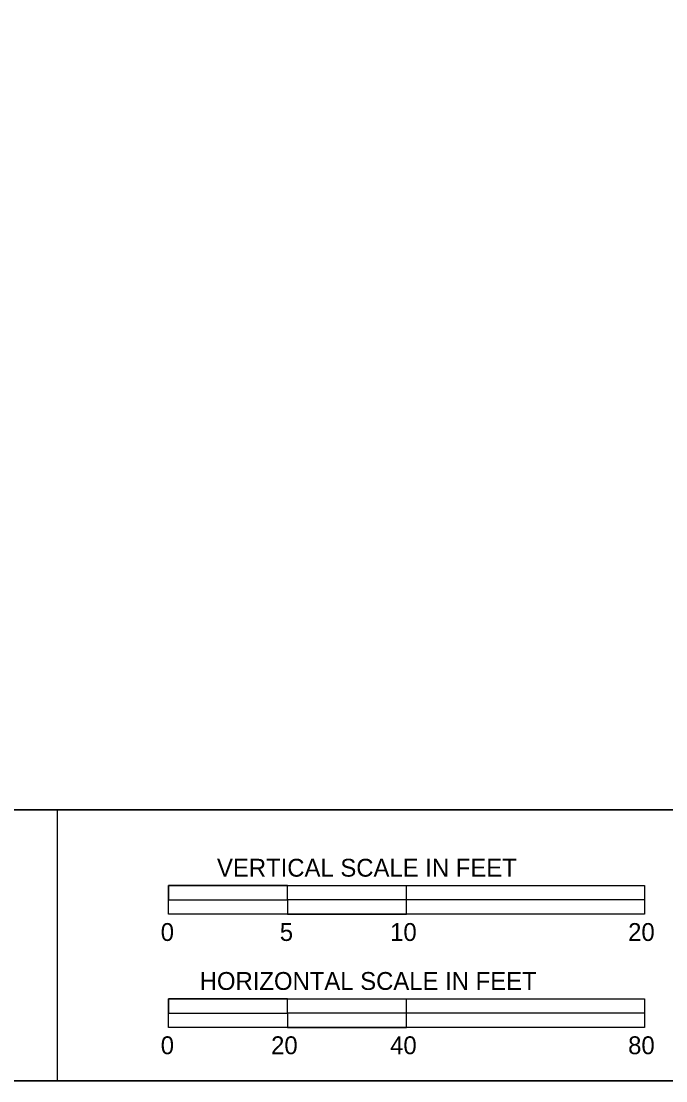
# Model space of a CAD drawing. Extents: x -0.3 to 13, y -0.3 to 1.1.
# Drawn here: x 0.3415 to 0.5672, y 0.0208 to 0.3917 of the extents above; entities that cross this region are included whole.
import ezdxf

# ---------------------------------------------------------------- set-up
doc = ezdxf.new("R2010")
doc.units = 0
for name, color, linetype in [('DRNG_E_Storm-Drain-Pipe-Line', 7, 'Continuous'), ('DRNG_P_BASIN-Boundary-Major-Line', 7, 'Continuous'), ('DRNG_P_Storm-Drain-Struct_3D', 7, 'Continuous'), ('E_Terrain_Triangle_Vertices', 7, 'Continuous')]:
    doc.layers.add(name, color=color, linetype=linetype)

msp = doc.modelspace()

# ---------------------------------------------------------------- linework, layer by layer
at = {"layer": 'DRNG_E_Storm-Drain-Pipe-Line'}
msp.add_lwpolyline([(0.0208, 0.8959), (1.3959, 0.8959), (1.3959, 0.0208), (0.0208, 0.0208)], close=True, dxfattribs=at)
at = {"layer": 'DRNG_P_BASIN-Boundary-Major-Line'}
for p, q in [((0.10414, 0.1156), (1.3959, 0.1156)), ((0.35416, 0.0208), (0.35416, 0.1156))]:
    msp.add_line(p, q, dxfattribs=at)
msp.add_lwpolyline([(0.10414, 0.87506), (1.3959, 0.87506), (1.3959, 0.1156), (0.10414, 0.1156)], close=True, dxfattribs=at)
at = {"layer": 'DRNG_P_Storm-Drain-Struct_3D'}
for points in [[(0.39308, 0.08914), (0.55975, 0.08914), (0.55975, 0.07914), (0.39308, 0.07914)], [(0.39308, 0.08414), (0.43475, 0.08414), (0.43475, 0.08914), (0.39308, 0.08914)], [(0.55975, 0.08414), (0.47641, 0.08414), (0.47641, 0.08914), (0.55975, 0.08914)], [(0.47641, 0.08414), (0.43475, 0.08414), (0.43475, 0.07914), (0.47641, 0.07914)], [(0.39308, 0.0495), (0.55975, 0.0495), (0.55975, 0.0395), (0.39308, 0.0395)], [(0.39308, 0.0445), (0.43475, 0.0445), (0.43475, 0.0495), (0.39308, 0.0495)], [(0.55975, 0.0445), (0.47641, 0.0445), (0.47641, 0.0495), (0.55975, 0.0495)], [(0.47641, 0.0445), (0.43475, 0.0445), (0.43475, 0.0395), (0.47641, 0.0395)]]:
    msp.add_lwpolyline(points, close=True, dxfattribs=at)
at = {"layer": 'E_Terrain_Triangle_Vertices'}
msp.add_lwpolyline([(0.0208, 0.0208), (1.3959, 0.0208), (1.3959, 0.8959), (0.0208, 0.8959)], close=True, dxfattribs=at)

# ---------------------------------------------------------------- texts
at = {"layer": 'DRNG_P_Storm-Drain-Struct_3D'}
for s, p in [('VERTICAL SCALE IN FEET', (0.41003, 0.09226)), ('0', (0.39033, 0.06976)), ('5', (0.43202, 0.06976)), ('10', (0.47064, 0.06976)), ('20', (0.55397, 0.06976)), ('HORIZONTAL SCALE IN FEET', (0.40398, 0.05262)), ('0', (0.39033, 0.03012)), ('20', (0.42897, 0.03012)), ('40', (0.47064, 0.03012)), ('80', (0.55397, 0.03012))]:
    msp.add_text(s, height=0.00625, dxfattribs=at).set_placement(p)

doc.saveas('drawing.dxf')
